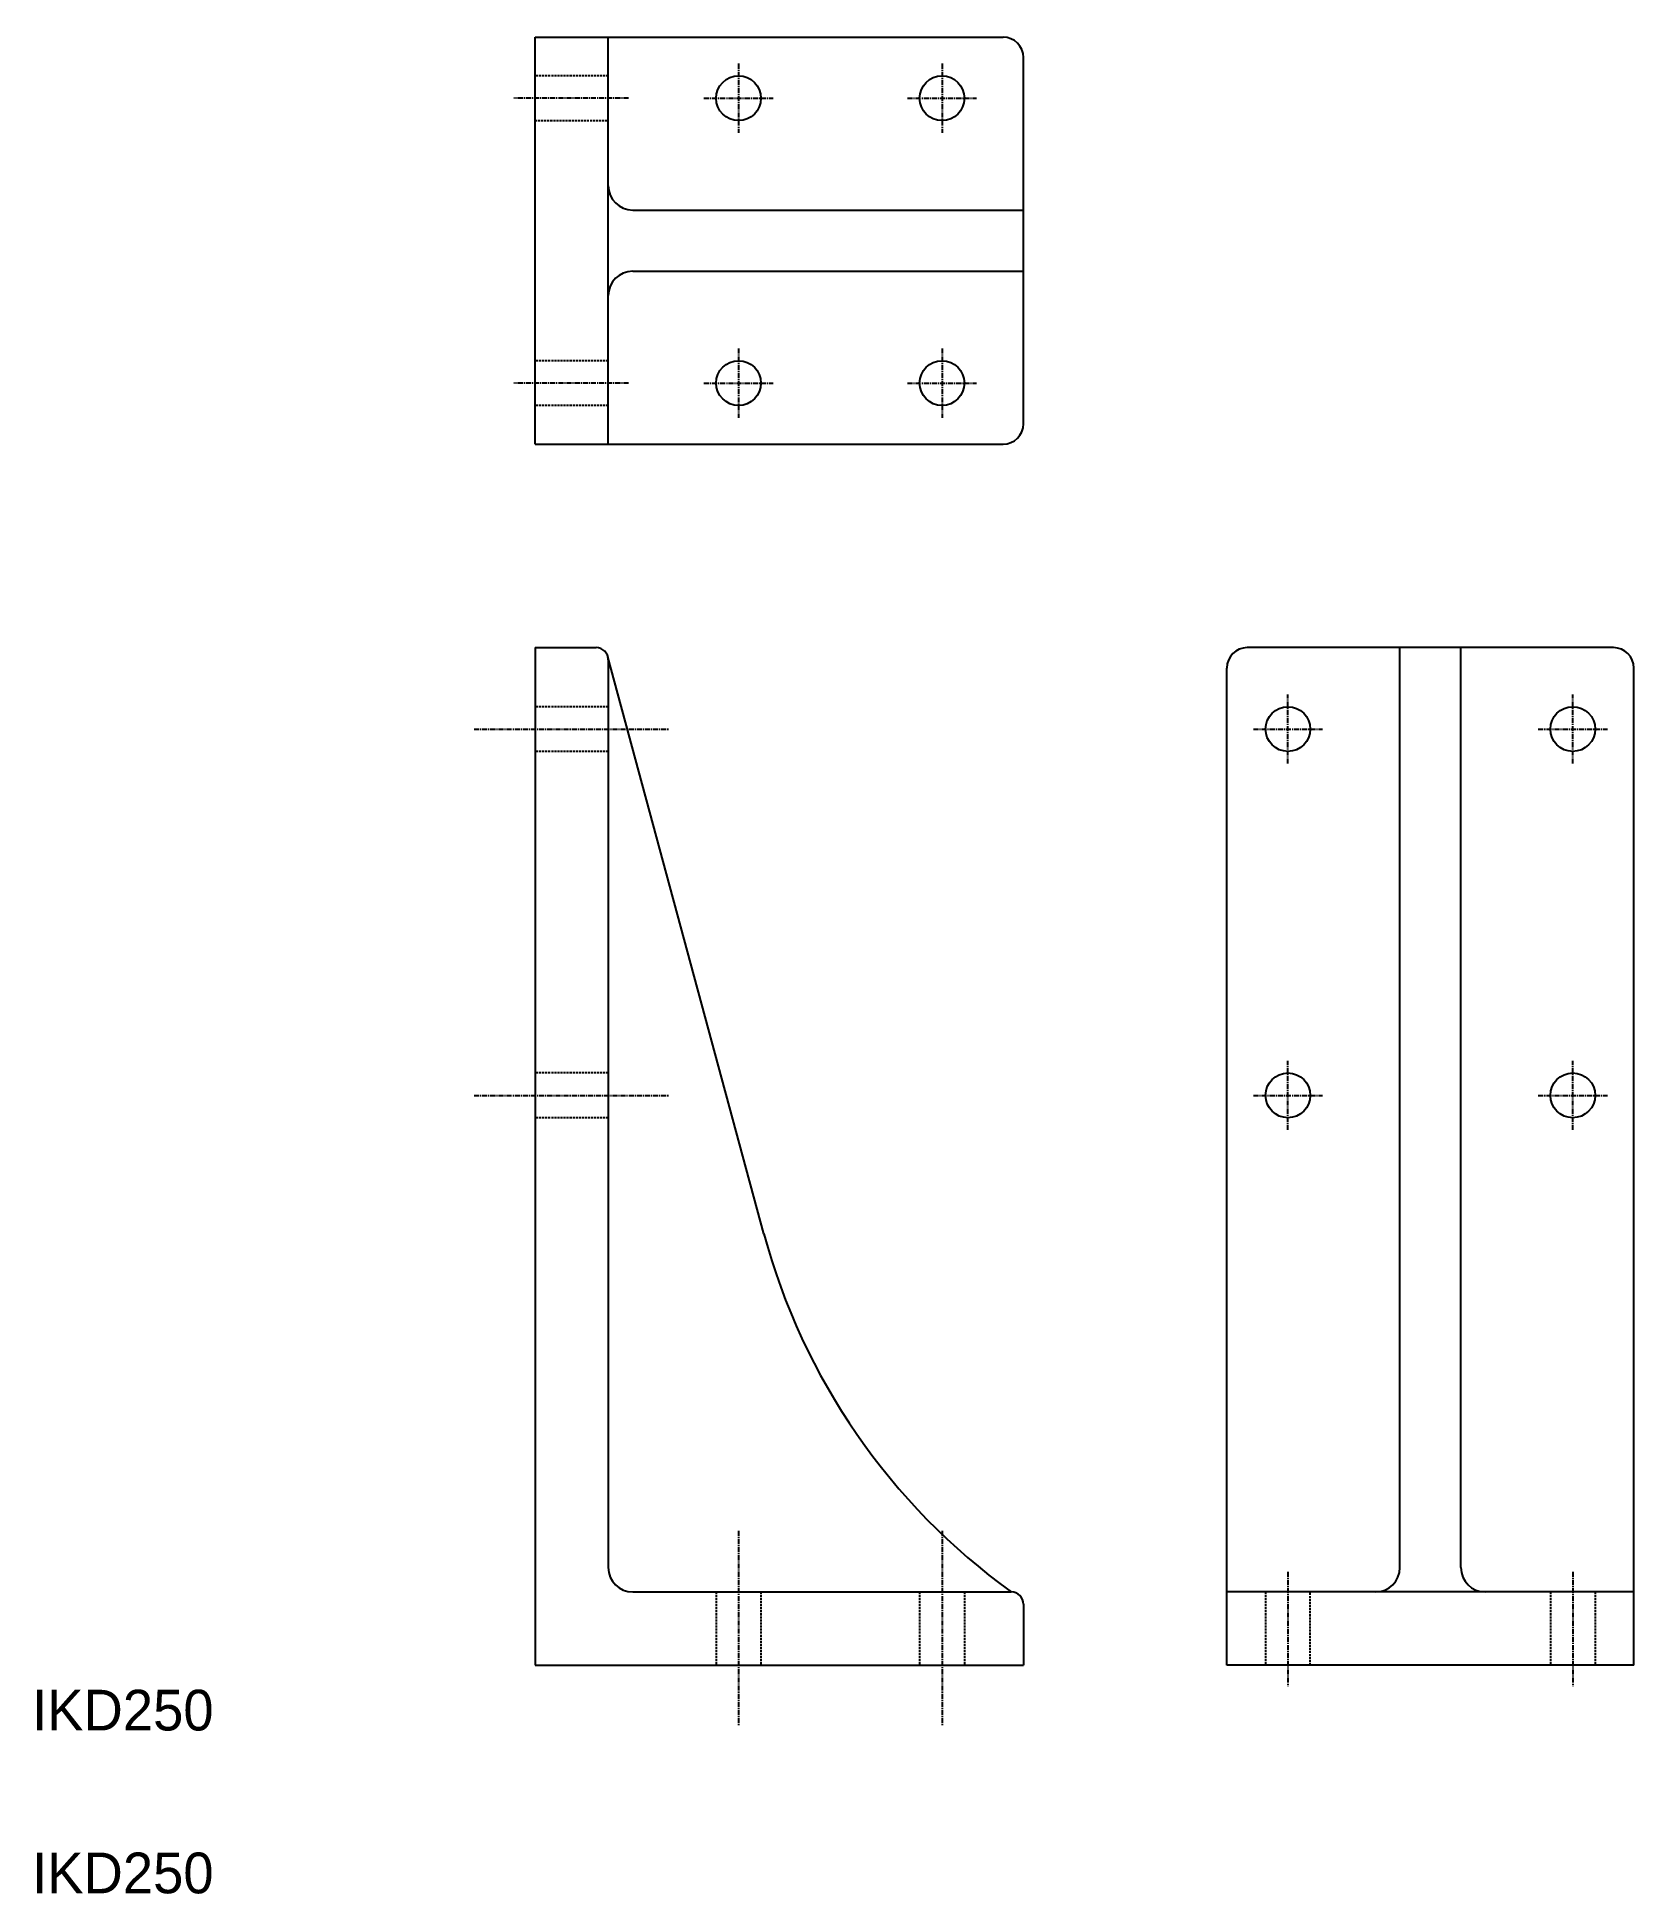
# Model space of a CAD drawing. Extents: x 41 to 434, y 40 to 496.
import ezdxf

# ---------------------------------------------------------------- set-up
doc = ezdxf.new("R2010")
doc.units = 0
doc.linetypes.add('CENTER', pattern=[2, 1.25, -0.25, 0.25, -0.25])
doc.linetypes.add('DASHED', pattern=[0.75, 0.5, -0.25])
doc.layers.get('0').update_dxf_attribs({"linetype": 'CONTINUOUS'})
doc.layers.add('CENTER', color=1, linetype='CENTER')

msp = doc.modelspace()

# ---------------------------------------------------------------- linework, layer by layer
at = {"color": 7, "linetype": 'CONTINUOUS'}
for p, q in [((163.59, 496.04), (278.59, 496.04)), ((163.59, 396.04), (163.59, 496.04)), ((181.59, 396.04), (181.59, 496.04)), ((283.59, 401.04), (283.59, 491.04)), ((187.59, 453.54), (283.59, 453.54)), ((187.59, 438.54), (283.59, 438.54)), ((163.59, 396.04), (278.59, 396.04)), ((163.59, 346.04), (163.59, 96.04)), ((163.59, 346.04), (178.59, 346.04)), ((219.82, 202), (181.49, 343.82)), ((181.59, 343.04), (181.59, 120.04)), ((428.59, 346.04), (338.59, 346.04)), ((376.09, 120.04), (376.09, 346.04)), ((391.09, 120.04), (391.09, 346.04)), ((333.59, 96.04), (333.59, 341.04)), ((433.59, 96.04), (433.59, 341.04)), ((187.59, 114.04), (280.59, 114.04)), ((283.59, 111.04), (283.59, 96.04)), ((433.59, 114.04), (333.59, 114.04)), ((163.59, 96.04), (283.59, 96.04)), ((433.59, 96.04), (333.59, 96.04))]:
    msp.add_line(p, q, dxfattribs=at)
at = {"color": 3, "linetype": 'DASHED'}
for p, q in [((181.59, 486.54), (163.59, 486.54)), ((163.59, 475.54), (181.59, 475.54)), ((181.59, 416.54), (163.59, 416.54)), ((181.59, 405.54), (163.59, 405.54)), ((181.59, 331.54), (163.59, 331.54)), ((181.59, 320.54), (163.59, 320.54)), ((181.59, 241.54), (163.59, 241.54)), ((181.59, 230.54), (163.59, 230.54)), ((208.09, 114.04), (208.09, 96.04)), ((219.09, 114.04), (219.09, 96.04)), ((258.09, 114.04), (258.09, 96.04)), ((269.09, 114.04), (269.09, 96.04)), ((343.09, 114.04), (343.09, 96.04)), ((354.09, 96.04), (354.09, 114.04)), ((413.09, 114.04), (413.09, 96.04)), ((424.09, 114.04), (424.09, 96.04))]:
    msp.add_line(p, q, dxfattribs=at)
at = {"color": 7, "linetype": 'CONTINUOUS'}
for centre in [(213.59, 481.04), (263.59, 481.04), (213.59, 411.04), (263.59, 411.04), (348.59, 326.04), (418.59, 326.04), (348.59, 236.04), (418.59, 236.04)]:
    msp.add_circle(centre, 5.5, dxfattribs=at)
for centre, radius, start, end in [((278.59, 491.04), 5, 0, 90), ((187.59, 459.54), 6, 180, 270), ((187.59, 432.54), 6, 90, 180), ((278.59, 401.04), 5, 270, 0), ((178.59, 343.04), 3, 0, 90), ((338.59, 341.04), 5, 90, 180), ((428.59, 341.04), 5, 0, 90), ((374.28, 243.75), 160, 195.1241, 234.1593), ((187.59, 120.04), 6, 180, 270), ((370.09, 120.04), 6, 270, 0), ((397.09, 120.04), 6, 180, 270), ((280.59, 111.04), 3, 0, 90)]:
    msp.add_arc(centre, radius, start, end, dxfattribs=at)
at = {"layer": 'CENTER', "color": 1, "linetype": 'CENTER'}
for p, q in [((213.59, 489.54), (213.59, 472.54)), ((263.59, 489.54), (263.59, 472.54)), ((186.56, 481.04), (158.41, 481.04)), ((205.09, 481.04), (222.09, 481.04)), ((255.09, 481.04), (272.09, 481.04)), ((213.59, 419.54), (213.59, 402.54)), ((263.59, 419.54), (263.59, 402.54)), ((186.56, 411.04), (158.41, 411.04)), ((205.09, 411.04), (222.09, 411.04)), ((255.09, 411.04), (272.09, 411.04)), ((348.59, 317.54), (348.59, 334.54)), ((418.59, 317.54), (418.59, 334.54)), ((148.59, 326.04), (196.59, 326.04)), ((340.09, 326.04), (357.09, 326.04)), ((410.09, 326.04), (427.09, 326.04)), ((348.59, 227.54), (348.59, 244.54)), ((418.59, 227.54), (418.59, 244.54)), ((148.59, 236.04), (196.59, 236.04)), ((340.09, 236.04), (357.09, 236.04)), ((410.09, 236.04), (427.09, 236.04)), ((213.59, 129.04), (213.59, 81.04)), ((263.59, 129.04), (263.59, 81.04)), ((348.59, 119), (348.59, 90.86)), ((418.59, 119), (418.59, 90.86))]:
    msp.add_line(p, q, dxfattribs=at)

# ---------------------------------------------------------------- texts
at = {"color": 7, "linetype": 'CONTINUOUS'}
for p in [(40, 80), (40, 40)]:
    msp.add_text('IKD250', height=10, dxfattribs=at).set_placement(p)

doc.saveas('drawing.dxf')
